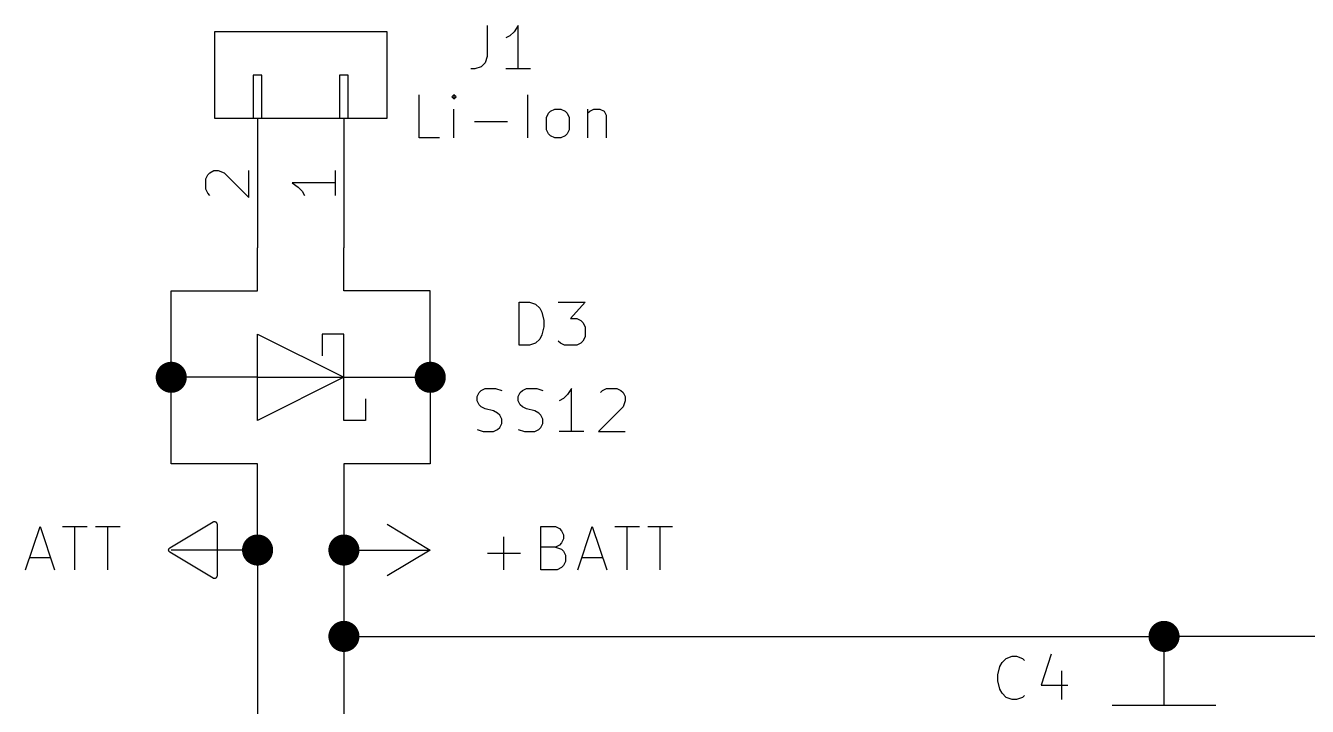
# Model space of a CAD drawing. Header units: inches. Extents: x 0.4 to 16.1, y -11.3 to -0.4.
# Drawn here: x 2.681 to 4.166, y -6.431 to -5.643 of the extents above; entities that cross this region are included whole.
import ezdxf

# ---------------------------------------------------------------- set-up
doc = ezdxf.new("R2010")
doc.units = ezdxf.units.IN
doc.header["$MEASUREMENT"] = 0
for name, color, linetype in [('GREENSIXTYFIVE', 129, 'CONTINUOUS'), ('LIGHTGREEN', 92, 'CONTINUOUS'), ('LIGHTRED', 12, 'CONTINUOUS'), ('RED', 14, 'CONTINUOUS'), ('WHITE', 250, 'CONTINUOUS')]:
    doc.layers.add(name, color=color, linetype=linetype)

msp = doc.modelspace()

# ---------------------------------------------------------------- linework, layer by layer
at = {"layer": 'GREENSIXTYFIVE', "linetype": 'CONTINUOUS'}
for p, q in [((3.2161, -5.6428), (3.2161, -5.6785)), ((3.2423, -5.6547), (3.2375, -5.6571)), ((3.2471, -5.6499), (3.2423, -5.6547)), ((3.2518, -5.6428), (3.2471, -5.6499)), ((3.2518, -5.6928), (3.2518, -5.6428)), ((3.2137, -5.6857), (3.209, -5.6904)), ((3.2161, -5.6785), (3.2137, -5.6857)), ((3.2018, -5.6928), (3.1971, -5.6928)), ((3.209, -5.6904), (3.2018, -5.6928)), ((3.2661, -5.6928), (3.2375, -5.6928)), ((3.137, -5.7728), (3.137, -5.7228)), ((3.1775, -5.7228), (3.1751, -5.7252)), ((3.1751, -5.7252), (3.1775, -5.7276)), ((3.1799, -5.7252), (3.1775, -5.7228)), ((3.1775, -5.7228), (3.1775, -5.7276)), ((3.1775, -5.7276), (3.1799, -5.7252)), ((3.2632, -5.7728), (3.2632, -5.7228)), ((3.1775, -5.7728), (3.1775, -5.7395)), ((3.2847, -5.749), (3.2871, -5.7442)), ((3.2871, -5.7442), (3.2894, -5.7418)), ((3.2894, -5.7418), (3.2942, -5.7395)), ((3.2942, -5.7395), (3.3013, -5.7395)), ((3.3013, -5.7395), (3.3061, -5.7418)), ((3.3061, -5.7418), (3.3085, -5.7442)), ((3.3085, -5.7442), (3.3109, -5.749)), ((3.3323, -5.7395), (3.3323, -5.7728)), ((3.3323, -5.7442), (3.3347, -5.7418)), ((3.3347, -5.7418), (3.3394, -5.7395)), ((3.3394, -5.7395), (3.3466, -5.7395)), ((3.3466, -5.7395), (3.3513, -5.7418)), ((3.3513, -5.7418), (3.3537, -5.7466)), ((3.2013, -5.7538), (3.2394, -5.7538)), ((3.2847, -5.7633), (3.2847, -5.749)), ((3.3109, -5.749), (3.3109, -5.7633)), ((3.3537, -5.7466), (3.3537, -5.7728)), ((3.1609, -5.7728), (3.137, -5.7728)), ((3.2871, -5.768), (3.2847, -5.7633)), ((3.2894, -5.7704), (3.2871, -5.768)), ((3.2942, -5.7728), (3.2894, -5.7704)), ((3.3013, -5.7728), (3.2942, -5.7728)), ((3.3061, -5.7704), (3.3013, -5.7728)), ((3.3085, -5.768), (3.3061, -5.7704)), ((3.3109, -5.7633), (3.3085, -5.768)), ((3.2531, -6.0128), (3.2531, -5.9628)), ((3.2531, -5.9628), (3.265, -5.9628)), ((3.265, -5.9628), (3.2721, -5.9652)), ((3.2721, -5.9652), (3.2769, -5.9699)), ((3.2983, -5.9628), (3.3293, -5.9628)), ((3.3293, -5.9628), (3.3126, -5.9818)), ((3.2769, -5.9699), (3.2793, -5.9747)), ((3.2793, -5.9747), (3.2817, -5.9842)), ((3.3126, -5.9818), (3.3198, -5.9818)), ((3.3198, -5.9818), (3.3245, -5.9842)), ((3.2817, -5.9914), (3.2793, -6.0009)), ((3.2817, -5.9842), (3.2817, -5.9914)), ((3.3245, -5.9842), (3.3269, -5.9866)), ((3.3269, -5.9866), (3.3293, -5.9914)), ((3.3293, -5.9914), (3.3293, -6.0033)), ((3.265, -6.0128), (3.2531, -6.0128)), ((3.2721, -6.0104), (3.265, -6.0128)), ((3.2769, -6.0057), (3.2721, -6.0104)), ((3.2793, -6.0009), (3.2769, -6.0057)), ((3.3007, -6.0104), (3.2983, -6.008)), ((3.3055, -6.0128), (3.3007, -6.0104)), ((3.3198, -6.0128), (3.3055, -6.0128)), ((3.3245, -6.0104), (3.3198, -6.0128)), ((3.3269, -6.008), (3.3245, -6.0104)), ((3.3293, -6.0033), (3.3269, -6.008)), ((3.2043, -6.0723), (3.2067, -6.0676)), ((3.2067, -6.0676), (3.209, -6.0652)), ((3.209, -6.0652), (3.2138, -6.0628)), ((3.2138, -6.0628), (3.2257, -6.0628)), ((3.2257, -6.0628), (3.2329, -6.0652)), ((3.2519, -6.0723), (3.2543, -6.0676)), ((3.2543, -6.0676), (3.2567, -6.0652)), ((3.2567, -6.0652), (3.2614, -6.0628)), ((3.2614, -6.0628), (3.2733, -6.0628)), ((3.2733, -6.0628), (3.2805, -6.0652)), ((3.309, -6.0699), (3.3043, -6.0747)), ((3.3138, -6.0628), (3.309, -6.0699)), ((3.3138, -6.1128), (3.3138, -6.0628)), ((3.3471, -6.0676), (3.3495, -6.0652)), ((3.3495, -6.0652), (3.3543, -6.0628)), ((3.3543, -6.0628), (3.3662, -6.0628)), ((3.3662, -6.0628), (3.3709, -6.0652)), ((3.3709, -6.0652), (3.3733, -6.0676)), ((3.3733, -6.0676), (3.3757, -6.0723)), ((3.2043, -6.0771), (3.2043, -6.0723)), ((3.2067, -6.0818), (3.2043, -6.0771)), ((3.209, -6.0842), (3.2067, -6.0818)), ((3.2138, -6.0866), (3.209, -6.0842)), ((3.2233, -6.089), (3.2138, -6.0866)), ((3.2519, -6.0771), (3.2519, -6.0723)), ((3.2543, -6.0818), (3.2519, -6.0771)), ((3.2567, -6.0842), (3.2543, -6.0818)), ((3.2614, -6.0866), (3.2567, -6.0842)), ((3.271, -6.089), (3.2614, -6.0866)), ((3.3043, -6.0747), (3.2995, -6.0771)), ((3.3733, -6.0842), (3.3448, -6.1128)), ((3.3757, -6.0771), (3.3733, -6.0842)), ((3.3757, -6.0723), (3.3757, -6.0771)), ((3.2281, -6.0914), (3.2233, -6.089)), ((3.2305, -6.0938), (3.2281, -6.0914)), ((3.2329, -6.0985), (3.2305, -6.0938)), ((3.2329, -6.1033), (3.2329, -6.0985)), ((3.2757, -6.0914), (3.271, -6.089)), ((3.2781, -6.0938), (3.2757, -6.0914)), ((3.2805, -6.0985), (3.2781, -6.0938)), ((3.2805, -6.1033), (3.2805, -6.0985)), ((3.2043, -6.1104), (3.2114, -6.1128)), ((3.2114, -6.1128), (3.2233, -6.1128)), ((3.2233, -6.1128), (3.2281, -6.1104)), ((3.2281, -6.1104), (3.2305, -6.108)), ((3.2305, -6.108), (3.2329, -6.1033)), ((3.2519, -6.1104), (3.259, -6.1128)), ((3.259, -6.1128), (3.271, -6.1128)), ((3.271, -6.1128), (3.2757, -6.1104)), ((3.2757, -6.1104), (3.2781, -6.108)), ((3.2781, -6.108), (3.2805, -6.1033)), ((3.3281, -6.1128), (3.2995, -6.1128)), ((3.3448, -6.1128), (3.3757, -6.1128)), ((2.6813, -6.2728), (2.698, -6.2228)), ((2.698, -6.2228), (2.7147, -6.2728)), ((2.7242, -6.2228), (2.7528, -6.2228)), ((2.7385, -6.2728), (2.7385, -6.2228)), ((2.7623, -6.2228), (2.7909, -6.2228)), ((2.7766, -6.2728), (2.7766, -6.2228)), ((3.2353, -6.2728), (3.2353, -6.2347)), ((3.2782, -6.2728), (3.2782, -6.2228)), ((3.2782, -6.2228), (3.2949, -6.2228)), ((3.2949, -6.2228), (3.2996, -6.2252)), ((3.2996, -6.2252), (3.302, -6.2276)), ((3.302, -6.2276), (3.3044, -6.2323)), ((3.3044, -6.2323), (3.3044, -6.2371)), ((3.321, -6.2728), (3.3377, -6.2228)), ((3.3377, -6.2228), (3.3544, -6.2728)), ((3.3639, -6.2228), (3.3925, -6.2228)), ((3.3782, -6.2728), (3.3782, -6.2228)), ((3.402, -6.2228), (3.4306, -6.2228)), ((3.4163, -6.2728), (3.4163, -6.2228)), ((3.2949, -6.2466), (3.2782, -6.2466)), ((3.2996, -6.2442), (3.2949, -6.2466)), ((3.2949, -6.2466), (3.302, -6.249)), ((3.302, -6.2418), (3.2996, -6.2442)), ((3.3044, -6.2371), (3.302, -6.2418)), ((3.302, -6.249), (3.3044, -6.2514)), ((2.6861, -6.2585), (2.7099, -6.2585)), ((3.2163, -6.2538), (3.2544, -6.2538)), ((3.3044, -6.2514), (3.3068, -6.2561)), ((3.3068, -6.2633), (3.3044, -6.268)), ((3.3068, -6.2561), (3.3068, -6.2633)), ((3.3258, -6.2585), (3.3496, -6.2585)), ((3.2972, -6.2728), (3.2782, -6.2728)), ((3.302, -6.2704), (3.2972, -6.2728)), ((3.3044, -6.268), (3.302, -6.2704)), ((3.8099, -6.385), (3.8123, -6.3802)), ((3.8099, -6.385), (3.8123, -6.3802)), ((3.8123, -6.3802), (3.8171, -6.3754)), ((3.8123, -6.3802), (3.8171, -6.3754)), ((3.8171, -6.3754), (3.8242, -6.373)), ((3.8171, -6.3754), (3.8242, -6.373)), ((3.8242, -6.373), (3.829, -6.373)), ((3.8242, -6.373), (3.829, -6.373)), ((3.829, -6.373), (3.8361, -6.3754)), ((3.829, -6.373), (3.8361, -6.3754)), ((3.8361, -6.3754), (3.8385, -6.3778)), ((3.8361, -6.3754), (3.8385, -6.3778)), ((3.8694, -6.3707), (3.8575, -6.4064)), ((3.8694, -6.3707), (3.8575, -6.4064)), ((3.8075, -6.3945), (3.8099, -6.385)), ((3.8075, -6.3945), (3.8099, -6.385)), ((3.8075, -6.4016), (3.8075, -6.3945)), ((3.8075, -6.4016), (3.8075, -6.3945)), ((3.8813, -6.3897), (3.8813, -6.423)), ((3.8813, -6.3897), (3.8813, -6.423)), ((3.8099, -6.4111), (3.8075, -6.4016)), ((3.8099, -6.4111), (3.8075, -6.4016)), ((3.8123, -6.4159), (3.8099, -6.4111)), ((3.8123, -6.4159), (3.8099, -6.4111)), ((3.8575, -6.4064), (3.8885, -6.4064)), ((3.8575, -6.4064), (3.8885, -6.4064)), ((3.8171, -6.4207), (3.8123, -6.4159)), ((3.8171, -6.4207), (3.8123, -6.4159)), ((3.8242, -6.423), (3.8171, -6.4207)), ((3.8242, -6.423), (3.8171, -6.4207)), ((3.829, -6.423), (3.8242, -6.423)), ((3.829, -6.423), (3.8242, -6.423)), ((3.8361, -6.4207), (3.829, -6.423)), ((3.8361, -6.4207), (3.829, -6.423)), ((3.8385, -6.4183), (3.8361, -6.4207)), ((3.8385, -6.4183), (3.8361, -6.4207))]:
    msp.add_line(p, q, dxfattribs=at)
at = {"layer": 'LIGHTGREEN', "linetype": 'CONTINUOUS'}
for p, q in [((2.95, -5.95), (2.95, -5.9)), ((3.05, -5.95), (3.05, -5.9)), ((2.85, -6.05), (2.85, -5.95)), ((2.85, -5.95), (2.95, -5.95)), ((3.15, -5.95), (3.05, -5.95)), ((3.15, -6.05), (3.15, -5.95)), ((2.85, -6.15), (2.85, -6.05)), ((3.15, -6.05), (3.15, -6.15)), ((2.95, -6.15), (2.85, -6.15)), ((2.95, -6.25), (2.95, -6.15)), ((3.05, -6.15), (3.05, -6.25)), ((3.15, -6.15), (3.05, -6.15)), ((2.95, -6.25), (2.95, -7.2)), ((3.05, -6.25), (3.05, -6.35)), ((3.05, -6.35), (3.05, -6.45)), ((3.05, -6.35), (4, -6.35)), ((4.2, -6.35), (4, -6.35))]:
    msp.add_line(p, q, dxfattribs=at)
at = {"layer": 'LIGHTGREEN', "const_width": 0.018}
for points in [[(2.841, -6.05, 1), (2.859, -6.05, 1)], [(3.141, -6.05, 1), (3.159, -6.05, 1)], [(2.941, -6.25, 1), (2.959, -6.25, 1)], [(3.041, -6.25, 1), (3.059, -6.25, 1)], [(3.041, -6.35, 1), (3.059, -6.35, 1)], [(3.991, -6.35, 1), (4.009, -6.35, 1)]]:
    msp.add_lwpolyline(points, format="xyb", close=True, dxfattribs=at)
at = {"layer": 'LIGHTRED', "linetype": 'CONTINUOUS'}
for p, q in [((2.8899, -5.8202), (2.8923, -5.8155)), ((2.8923, -5.8155), (2.8946, -5.8131)), ((2.8946, -5.8131), (2.8994, -5.8107)), ((2.8994, -5.8107), (2.9042, -5.8107)), ((2.9042, -5.8107), (2.9113, -5.8131)), ((2.9113, -5.8131), (2.9399, -5.8417)), ((2.9399, -5.8417), (2.9399, -5.8107)), ((3.0399, -5.8107), (3.0399, -5.8393)), ((2.8899, -5.8321), (2.8899, -5.8202)), ((2.8923, -5.8369), (2.8899, -5.8321)), ((3.0399, -5.825), (2.9899, -5.825)), ((2.9899, -5.825), (2.997, -5.8298)), ((2.997, -5.8298), (3.0018, -5.8345)), ((3.0018, -5.8345), (3.0042, -5.8393)), ((2.8946, -5.8393), (2.8923, -5.8369))]:
    msp.add_line(p, q, dxfattribs=at)
at = {"layer": 'RED', "linetype": 'CONTINUOUS'}
for p, q in [((3.1, -5.65), (2.9, -5.65)), ((2.9, -5.65), (2.9, -5.75)), ((3.1, -5.75), (3.1, -5.65)), ((2.955, -5.7), (2.945, -5.7)), ((2.945, -5.7), (2.945, -5.75)), ((2.955, -5.75), (2.955, -5.7)), ((3.055, -5.7), (3.045, -5.7)), ((3.045, -5.7), (3.045, -5.75)), ((3.055, -5.75), (3.055, -5.7)), ((2.9, -5.75), (3.1, -5.75)), ((2.945, -5.75), (2.955, -5.75)), ((2.95, -5.75), (2.95, -5.9)), ((3.045, -5.75), (3.055, -5.75)), ((3.05, -5.75), (3.05, -5.9)), ((2.95, -6.1), (2.95, -6)), ((2.95, -6), (3.05, -6.05)), ((3.05, -6), (3.025, -6)), ((3.025, -6), (3.025, -6.025)), ((3.05, -6.1), (3.05, -6)), ((2.95, -6.05), (2.85, -6.05)), ((3.05, -6.05), (2.95, -6.1)), ((2.95, -6.05), (3.05, -6.05)), ((3.05, -6.05), (3.15, -6.05)), ((3.075, -6.075), (3.075, -6.1)), ((3.075, -6.1), (3.05, -6.1)), ((2.8485, -6.2474), (2.8985, -6.2174)), ((2.8985, -6.2174), (2.899, -6.2172)), ((2.899, -6.2172), (2.8992, -6.2171)), ((2.8992, -6.2171), (2.8994, -6.2171)), ((2.8994, -6.2171), (2.8998, -6.2171)), ((2.8998, -6.2171), (2.9001, -6.217)), ((2.9001, -6.217), (2.9004, -6.2171)), ((2.9004, -6.2171), (2.9006, -6.2171)), ((2.9006, -6.2171), (2.9009, -6.2172)), ((2.9009, -6.2172), (2.9013, -6.2173)), ((2.9013, -6.2173), (2.9015, -6.2174)), ((2.9015, -6.2174), (2.9017, -6.2175)), ((2.9017, -6.2175), (2.9019, -6.2178)), ((2.9019, -6.2178), (2.9022, -6.218)), ((2.9022, -6.218), (2.9023, -6.2182)), ((2.9023, -6.2182), (2.9025, -6.2183)), ((2.9025, -6.2183), (2.9026, -6.2187)), ((2.9026, -6.2187), (2.9028, -6.219)), ((2.9028, -6.219), (2.9029, -6.2192)), ((2.9029, -6.2192), (2.9029, -6.2194)), ((2.9029, -6.2194), (2.903, -6.22)), ((2.903, -6.22), (2.903, -6.28)), ((3.1, -6.22), (3.15, -6.25)), ((2.847, -6.2499), (2.8471, -6.2494)), ((2.847, -6.25), (2.847, -6.2499)), ((2.847, -6.2501), (2.847, -6.25)), ((2.8471, -6.2506), (2.847, -6.2501)), ((2.8471, -6.2494), (2.8472, -6.249)), ((2.8472, -6.2489), (2.8473, -6.2487)), ((2.8472, -6.249), (2.8472, -6.2489)), ((2.8473, -6.2487), (2.8476, -6.2483)), ((2.8476, -6.2483), (2.8478, -6.248)), ((2.8478, -6.248), (2.8479, -6.2479)), ((2.8479, -6.2479), (2.848, -6.2478)), ((2.848, -6.2478), (2.8485, -6.2474)), ((2.95, -6.25), (2.85, -6.25)), ((3.05, -6.25), (3.15, -6.25)), ((3.15, -6.25), (3.1, -6.28)), ((2.8472, -6.251), (2.8471, -6.2506)), ((2.8472, -6.2511), (2.8472, -6.251)), ((2.8473, -6.2513), (2.8472, -6.2511)), ((2.8476, -6.2516), (2.8473, -6.2513)), ((2.8478, -6.252), (2.8476, -6.2516)), ((2.8479, -6.2521), (2.8478, -6.252)), ((2.848, -6.2522), (2.8479, -6.2521)), ((2.8485, -6.2526), (2.848, -6.2522)), ((2.8985, -6.2826), (2.8485, -6.2526)), ((2.903, -6.28), (2.9029, -6.2806)), ((2.899, -6.2828), (2.8985, -6.2826)), ((2.8992, -6.2829), (2.899, -6.2828)), ((2.8994, -6.2829), (2.8992, -6.2829)), ((2.8998, -6.2829), (2.8994, -6.2829)), ((2.9001, -6.283), (2.8998, -6.2829)), ((2.9004, -6.2829), (2.9001, -6.283)), ((2.9006, -6.2829), (2.9004, -6.2829)), ((2.9009, -6.2828), (2.9006, -6.2829)), ((2.9013, -6.2827), (2.9009, -6.2828)), ((2.9015, -6.2826), (2.9013, -6.2827)), ((2.9017, -6.2825), (2.9015, -6.2826)), ((2.9019, -6.2822), (2.9017, -6.2825)), ((2.9022, -6.282), (2.9019, -6.2822)), ((2.9023, -6.2818), (2.9022, -6.282)), ((2.9025, -6.2817), (2.9023, -6.2818)), ((2.9026, -6.2813), (2.9025, -6.2817)), ((2.9028, -6.281), (2.9026, -6.2813)), ((2.9029, -6.2808), (2.9028, -6.281)), ((2.9029, -6.2806), (2.9029, -6.2808)), ((4, -6.43), (4, -6.35)), ((4, -6.43), (4, -6.35)), ((4.06, -6.43), (3.94, -6.43))]:
    msp.add_line(p, q, dxfattribs=at)
at = {"layer": 'WHITE', "linetype": 'CONTINUOUS'}
for p, q in [((3.1, -5.65), (2.9, -5.65)), ((2.9, -5.65), (2.9, -5.75)), ((3.1, -5.75), (3.1, -5.65)), ((2.9, -5.75), (3.1, -5.75))]:
    msp.add_line(p, q, dxfattribs=at)

doc.saveas('drawing.dxf')
